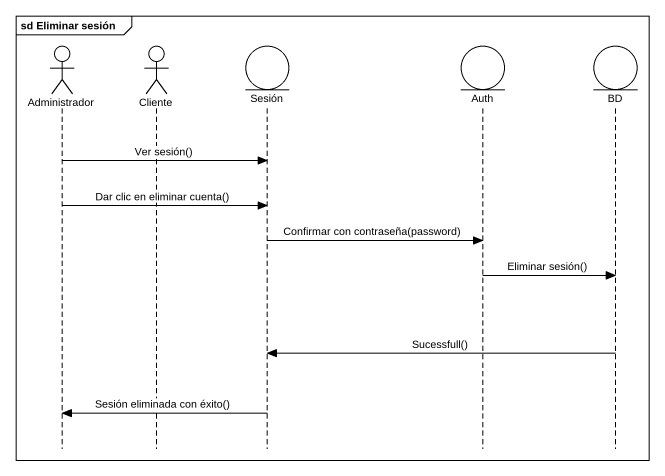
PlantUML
@startuml
mainframe sd Eliminar sesión
hide footbox
actor Administrador
actor Cliente
entity Sesión
entity Auth
entity BD

Administrador -> Sesión : Ver sesión()
Administrador -> Sesión : Dar clic en eliminar cuenta()
Sesión -> Auth : Confirmar con contraseña(password)
Auth -> BD : Eliminar sesión()
BD -> Sesión : Sucessfull()
Sesión -> Administrador : Sesión eliminada con éxito()
@enduml
